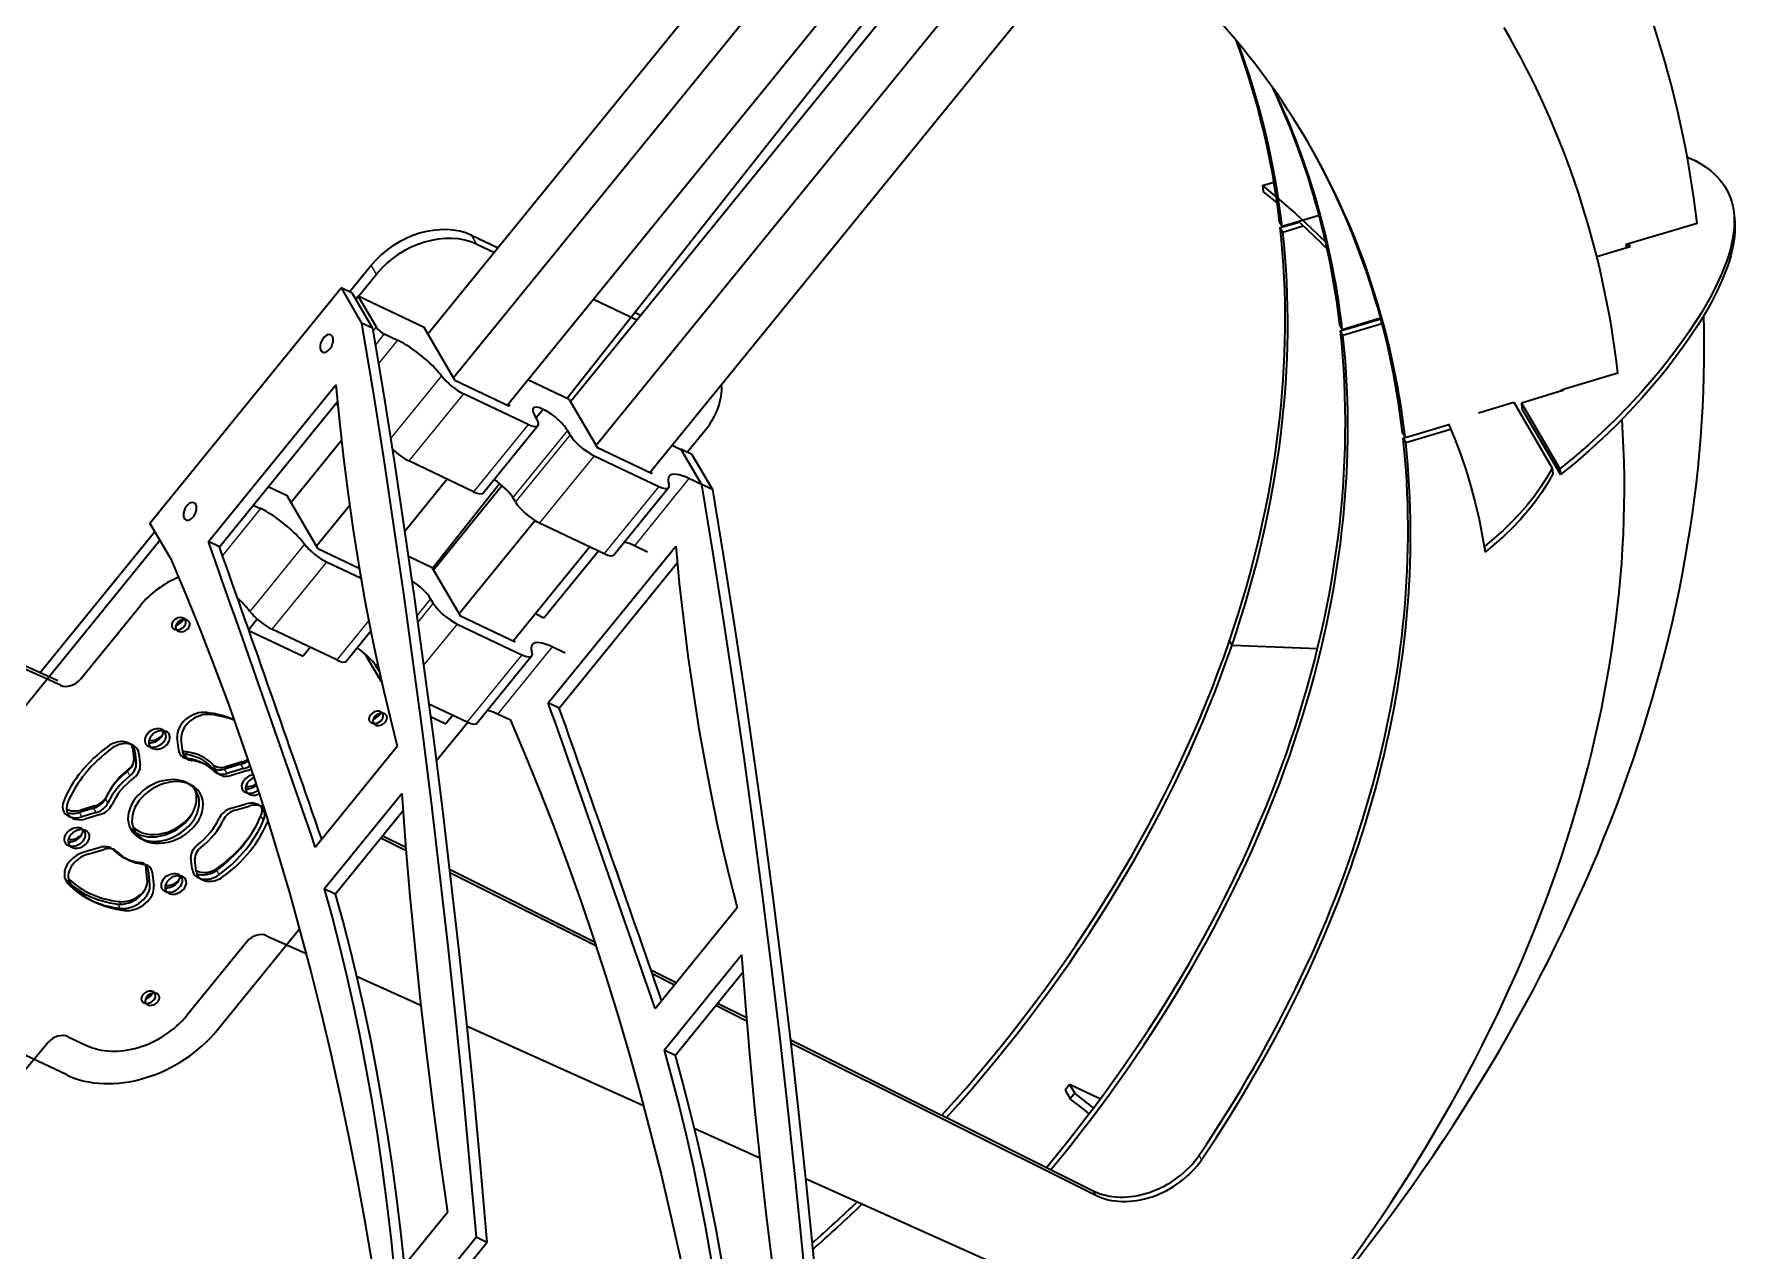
# Model space of a CAD drawing. Extents: x 95 to 1141, y 12 to 831.
# Drawn here: x 330.6 to 405.4, y 559.5 to 613.1 of the extents above; entities that cross this region are included whole.
import ezdxf

# ---------------------------------------------------------------- set-up
doc = ezdxf.new("R2010")
doc.units = 0

msp = doc.modelspace()

# ---------------------------------------------------------------- linework, layer by layer
at = {"color": 7, "lineweight": 35}
for p, q in [((385.986, 643.413), (349.021, 597.978)), ((382.805, 642.819), (347.894, 599.909)), ((388.345, 642.201), (351.393, 596.782)), ((394.618, 639.223), (357.666, 593.805)), ((373.542, 620.745), (354.167, 596.931)), ((354.006, 597.078), (370.909, 618.472)), ((374.261, 618.312), (355.295, 595)), ((331.608, 584.642), (298.088, 599.735)), ((331.721, 584.449), (298.201, 599.542)), ((331.176, 568.724), (305.195, 537.701))]:
    msp.add_line(p, q, dxfattribs=at)
at = {"color": 7, "lineweight": 35, "ltscale": 0.013149}
msp.add_line((384.631, 606.443), (385.135, 606.593), dxfattribs=at)
at = {"color": 7, "lineweight": 35, "ltscale": 0.006422}
for p, q in [((384.631, 606.443), (384.66, 606.188)), ((405.382, 605.253), (405.411, 604.998)), ((397.39, 594.011), (397.419, 593.756)), ((397.717, 593.977), (397.746, 593.722))]:
    msp.add_line(p, q, dxfattribs=at)
at = {"color": 7, "lineweight": 35, "ltscale": 0.042436}
msp.add_line((385.496, 604.654), (387.122, 605.139), dxfattribs=at)
at = {"color": 7, "lineweight": 35, "ltscale": 0.005589}
for p, q in [((385.496, 604.654), (385.383, 604.847)), ((388.145, 600.116), (388.033, 600.31)), ((354.15, 595.474), (354.037, 595.667)), ((390.906, 595.386), (390.793, 595.579)), ((351.744, 592.517), (351.632, 592.71)), ((345.717, 585.108), (345.604, 585.301))]:
    msp.add_line(p, q, dxfattribs=at)
at = {"color": 7, "lineweight": 35, "ltscale": 0.021631}
msp.add_line((385.412, 604.592), (386.241, 604.839), dxfattribs=at)
at = {"color": 7, "lineweight": 35, "ltscale": 0.00559}
for p, q in [((385.525, 604.398), (385.412, 604.592)), ((388.174, 599.861), (388.061, 600.054)), ((352.691, 596.166), (352.579, 596.359)), ((390.935, 595.13), (390.822, 595.324)), ((348.122, 588.065), (348.01, 588.258)), ((383.29, 586.215), (383.178, 586.409)), ((383.29, 586.215), (383.178, 586.409))]:
    msp.add_line(p, q, dxfattribs=at)
at = {"color": 7, "lineweight": 35, "ltscale": 0.023573}
msp.add_line((385.525, 604.398), (386.428, 604.668), dxfattribs=at)
at = {"color": 7, "lineweight": 35, "ltscale": 0.081498}
msp.add_line((403.763, 604.779), (400.639, 603.846), dxfattribs=at)
at = {"color": 7, "lineweight": 13, "ltscale": 0.011179}
for p, q in [((350.042, 603.868), (349.816, 604.254)), ((345.624, 602.549), (345.399, 602.936)), ((338.649, 580.582), (338.423, 580.968))]:
    msp.add_line(p, q, dxfattribs=at)
at = {"color": 7, "lineweight": 35, "ltscale": 0.032207}
msp.add_line((349.816, 604.254), (350.98, 603.702), dxfattribs=at)
at = {"color": 7, "lineweight": 35, "ltscale": 0.021434}
msp.add_line((350.042, 603.868), (350.816, 603.501), dxfattribs=at)
at = {"color": 7, "lineweight": 35, "ltscale": 0.038269}
msp.add_line((400.817, 603.745), (399.351, 603.307), dxfattribs=at)
at = {"color": 7, "lineweight": 35, "ltscale": 0.003761}
msp.add_line((400.656, 603.697), (400.639, 603.846), dxfattribs=at)
at = {"color": 7, "lineweight": 35, "ltscale": 0.003762}
msp.add_line((400.713, 603.868), (400.73, 603.719), dxfattribs=at)
at = {"color": 7, "lineweight": 35, "ltscale": 0.003811}
msp.add_line((400.741, 603.877), (400.817, 603.745), dxfattribs=at)
at = {"color": 7, "lineweight": 35, "ltscale": 0.037819}
msp.add_line((344.444, 601.762), (345.399, 602.936), dxfattribs=at)
at = {"color": 7, "lineweight": 35, "ltscale": 0.035956}
msp.add_line((344.717, 601.434), (345.624, 602.549), dxfattribs=at)
at = {"color": 7, "lineweight": 35, "ltscale": 0.333533}
msp.add_line((335.654, 591.589), (344.073, 601.938), dxfattribs=at)
at = {"color": 7, "lineweight": 35, "ltscale": 0.013354}
for p, q in [((344.556, 601.709), (344.073, 601.938)), ((358.773, 568.161), (358.29, 568.39))]:
    msp.add_line(p, q, dxfattribs=at)
at = {"color": 7, "lineweight": 35, "ltscale": 0.044715}
for p, q in [((344.073, 601.938), (344.975, 600.394)), ((344.556, 601.709), (345.458, 600.165)), ((359.033, 594.838), (359.935, 593.293)), ((359.516, 594.609), (360.417, 593.064)), ((336.555, 590.045), (335.654, 591.589))]:
    msp.add_line(p, q, dxfattribs=at)
at = {"color": 7, "lineweight": 35, "ltscale": 0.004465}
msp.add_line((344.829, 601.572), (344.717, 601.434), dxfattribs=at)
at = {"color": 7, "lineweight": 35, "ltscale": 0.039126}
msp.add_line((344.829, 601.572), (345.618, 600.221), dxfattribs=at)
at = {"color": 7, "lineweight": 35, "ltscale": 0.080126}
msp.add_line((347.725, 600.198), (344.829, 601.572), dxfattribs=at)
at = {"color": 7, "lineweight": 35, "ltscale": 0.05297}
msp.add_line((357.09, 600.523), (355.176, 601.432), dxfattribs=at)
at = {"color": 7, "lineweight": 35, "ltscale": 0.007384}
msp.add_line((357.254, 600.725), (356.987, 600.851), dxfattribs=at)
at = {"color": 7, "lineweight": 35, "ltscale": 0.046307}
msp.add_line((388.061, 600.054), (389.836, 600.584), dxfattribs=at)
at = {"color": 7, "lineweight": 35, "ltscale": 0.043878}
msp.add_line((388.145, 600.116), (389.827, 600.619), dxfattribs=at)
at = {"color": 7, "lineweight": 35, "ltscale": 0.013355}
for p, q in [((345.458, 600.165), (344.975, 600.394)), ((359.516, 594.609), (359.033, 594.838)), ((360.417, 593.064), (359.935, 593.293)), ((338.713, 590.548), (338.23, 590.777)), ((353.673, 583.448), (353.19, 583.677)), ((350.492, 559.925), (350.009, 560.154))]:
    msp.add_line(p, q, dxfattribs=at)
at = {"color": 7, "lineweight": 13, "ltscale": 0.00559}
for p, q in [((345.618, 600.221), (345.477, 600.047)), ((337.305, 581.224), (337.192, 581.417)), ((332.664, 578.657), (332.551, 578.85)), ((333.286, 578.843), (333.173, 579.036)), ((335.652, 575.715), (335.539, 575.909)), ((338.707, 576.116), (338.594, 576.309)), ((334.359, 574.627), (334.247, 574.82)), ((381.953, 563.567), (381.841, 563.76)), ((377.296, 562.002), (377.183, 562.195))]:
    msp.add_line(p, q, dxfattribs=at)
at = {"color": 7, "lineweight": 13, "ltscale": 0.015542}
msp.add_line((345.972, 599.913), (345.58, 599.431), dxfattribs=at)
at = {"color": 7, "lineweight": 35, "ltscale": 0.016107}
for p, q in [((345.972, 599.913), (346.554, 599.637)), ((359.967, 593.271), (359.385, 593.547)), ((357.561, 590.314), (356.979, 590.59)), ((353.94, 585.862), (353.358, 586.139))]:
    msp.add_line(p, q, dxfattribs=at)
at = {"color": 7, "lineweight": 35, "ltscale": 0.067073}
for p, q in [((349.077, 597.881), (347.725, 600.198)), ((343.05, 590.472), (341.697, 592.789))]:
    msp.add_line(p, q, dxfattribs=at)
at = {"color": 7, "lineweight": 35, "ltscale": 0.044825}
msp.add_line((388.174, 599.861), (389.892, 600.374), dxfattribs=at)
at = {"color": 7, "lineweight": 13, "ltscale": 0.033206}
msp.add_line((346.554, 599.637), (345.716, 598.607), dxfattribs=at)
at = {"color": 7, "lineweight": 35, "ltscale": 0.222355}
for p, q in [((338.23, 590.777), (343.843, 597.676)), ((353.19, 583.677), (358.803, 590.576))]:
    msp.add_line(p, q, dxfattribs=at)
at = {"color": 7, "lineweight": 13, "ltscale": 0.08896}
msp.add_line((348.492, 598.066), (346.246, 595.306), dxfattribs=at)
at = {"color": 7, "lineweight": 35, "ltscale": 0.066771}
for p, q in [((349.077, 597.881), (351.49, 596.736)), ((357.764, 593.758), (355.351, 594.904)), ((351.736, 586.35), (349.323, 587.495))]:
    msp.add_line(p, q, dxfattribs=at)
at = {"color": 7, "lineweight": 35, "ltscale": 0.050278}
msp.add_line((354.111, 597.027), (352.294, 597.89), dxfattribs=at)
at = {"color": 7, "lineweight": 35, "ltscale": 0.065213}
msp.add_line((400.277, 598.183), (397.778, 597.437), dxfattribs=at)
at = {"color": 7, "lineweight": 35, "ltscale": 0.20592}
for p, q in [((338.713, 590.548), (343.911, 596.937)), ((353.673, 583.448), (358.871, 589.837))]:
    msp.add_line(p, q, dxfattribs=at)
at = {"color": 7, "lineweight": 35, "ltscale": 0.002751}
msp.add_line((343.826, 596.833), (343.926, 596.786), dxfattribs=at)
at = {"color": 7, "lineweight": 13, "ltscale": 0.095295}
for p, q in [((349.461, 597.28), (347.055, 594.324)), ((352.311, 595.928), (349.905, 592.971)), ((354.037, 595.667), (351.632, 592.71)), ((354.15, 595.474), (351.744, 592.517)), ((358.057, 593.201), (355.651, 590.244)), ((359.385, 593.547), (356.979, 590.59)), ((342.465, 590.657), (340.059, 587.7)), ((343.433, 589.872), (341.028, 586.915)), ((352.029, 585.792), (349.624, 582.835)), ((353.358, 586.139), (350.952, 583.182))]:
    msp.add_line(p, q, dxfattribs=at)
at = {"color": 7, "lineweight": 35, "ltscale": 0.078875}
for p, q in [((352.311, 595.928), (349.461, 597.28)), ((355.207, 594.553), (358.057, 593.201)), ((349.905, 592.971), (347.055, 594.324)), ((352.801, 591.597), (355.651, 590.244)), ((349.179, 587.145), (352.029, 585.792)), ((343.878, 585.562), (341.028, 586.915))]:
    msp.add_line(p, q, dxfattribs=at)
at = {"color": 7, "lineweight": 35, "ltscale": 0.002795}
for p, q in [((351.434, 596.832), (351.49, 596.736)), ((357.764, 593.758), (357.707, 593.855)), ((351.736, 586.35), (351.68, 586.446))]:
    msp.add_line(p, q, dxfattribs=at)
at = {"color": 7, "lineweight": 35, "ltscale": 0.061482}
msp.add_line((354.111, 597.027), (355.351, 594.904), dxfattribs=at)
at = {"color": 7, "lineweight": 35, "ltscale": 0.040748}
msp.add_line((394.138, 596.441), (395.7, 596.907), dxfattribs=at)
at = {"color": 7, "lineweight": 35, "ltscale": 0.08384}
msp.add_line((395.7, 596.907), (397.39, 594.011), dxfattribs=at)
at = {"color": 7, "lineweight": 35, "ltscale": 0.048879}
msp.add_line((397.9, 597.432), (396.026, 596.873), dxfattribs=at)
at = {"color": 7, "lineweight": 35, "ltscale": 0.083841}
msp.add_line((396.026, 596.873), (397.717, 593.977), dxfattribs=at)
at = {"color": 7, "lineweight": 35, "ltscale": 0.00642}
for p, q in [((396.026, 596.873), (396.055, 596.618)), ((394.4, 590.565), (394.429, 590.31))]:
    msp.add_line(p, q, dxfattribs=at)
at = {"color": 7, "lineweight": 35, "ltscale": 0.001003}
msp.add_line((397.778, 597.437), (397.782, 597.397), dxfattribs=at)
at = {"color": 7, "lineweight": 35, "ltscale": 0.000777971}
msp.add_line((397.812, 597.41), (397.782, 597.401), dxfattribs=at)
at = {"color": 7, "lineweight": 35, "ltscale": 0.000902937}
msp.add_line((397.807, 597.446), (397.812, 597.41), dxfattribs=at)
at = {"color": 7, "lineweight": 35, "ltscale": 0.001015}
msp.add_line((397.879, 597.468), (397.9, 597.432), dxfattribs=at)
at = {"color": 7, "lineweight": 35, "ltscale": 0.01216}
msp.add_line((352.97, 596.592), (352.663, 596.215), dxfattribs=at)
at = {"color": 7, "lineweight": 35, "ltscale": 0.083842}
msp.add_line((396.055, 596.618), (397.746, 593.722), dxfattribs=at)
at = {"color": 7, "lineweight": 35, "ltscale": 0.095295}
for p, q in [((352.743, 595.878), (350.338, 592.922)), ((358.494, 593.149), (356.089, 590.192)), ((352.467, 585.74), (350.061, 582.783))]:
    msp.add_line(p, q, dxfattribs=at)
at = {"color": 7, "lineweight": 35, "ltscale": 0.031326}
msp.add_line((359.311, 594.706), (360.102, 595.678), dxfattribs=at)
at = {"color": 7, "lineweight": 35, "ltscale": 0.052348}
msp.add_line((390.822, 595.324), (392.829, 595.923), dxfattribs=at)
at = {"color": 7, "lineweight": 35, "ltscale": 0.051651}
msp.add_line((390.935, 595.13), (392.915, 595.721), dxfattribs=at)
at = {"color": 7, "lineweight": 35, "ltscale": 0.087962}
msp.add_line((344.087, 595.229), (341.866, 592.5), dxfattribs=at)
at = {"color": 7, "lineweight": 35, "ltscale": 0.002614}
msp.add_line((346.409, 594.767), (346.343, 594.686), dxfattribs=at)
at = {"color": 7, "lineweight": 13, "ltscale": 0.095294}
msp.add_line((355.207, 594.553), (352.801, 591.597), dxfattribs=at)
at = {"color": 7, "lineweight": 35, "ltscale": 0.010499}
for p, q in [((358.65, 595.013), (359.029, 594.833)), ((352.622, 587.604), (353.002, 587.424))]:
    msp.add_line(p, q, dxfattribs=at)
at = {"color": 7, "lineweight": 35, "ltscale": 0.000164908}
msp.add_line((359.029, 594.833), (359.033, 594.838), dxfattribs=at)
at = {"color": 7, "lineweight": 35, "ltscale": 0.023174}
msp.add_line((341.697, 592.789), (340.86, 593.187), dxfattribs=at)
at = {"color": 7, "lineweight": 35, "ltscale": 0.074177}
msp.add_line((348.742, 593.523), (346.869, 591.222), dxfattribs=at)
at = {"color": 7, "lineweight": 35, "ltscale": 0.11895}
msp.add_line((348.096, 589.598), (351.046, 593.331), dxfattribs=at)
at = {"color": 7, "lineweight": 35, "ltscale": 0.119698}
msp.add_line((351.162, 593.236), (348.14, 589.522), dxfattribs=at)
at = {"color": 7, "lineweight": 35, "ltscale": 0.008922}
msp.add_line((340.205, 592.381), (340.527, 592.228), dxfattribs=at)
at = {"color": 7, "lineweight": 35, "ltscale": 0.057559}
msp.add_line((344.447, 592.355), (342.994, 590.569), dxfattribs=at)
at = {"color": 7, "lineweight": 13, "ltscale": 0.0665}
msp.add_line((340.527, 592.228), (338.848, 590.165), dxfattribs=at)
at = {"color": 7, "lineweight": 35, "ltscale": 0.13244}
msp.add_line((352.61, 591.701), (349.267, 587.591), dxfattribs=at)
at = {"color": 7, "lineweight": 35, "ltscale": 0.473426}
msp.add_line((324.143, 576.146), (336.094, 590.835), dxfattribs=at)
at = {"color": 7, "lineweight": 35, "ltscale": 0.200436}
msp.add_line((330.809, 585.002), (335.869, 591.221), dxfattribs=at)
at = {"color": 7, "lineweight": 35, "ltscale": 0.050341}
msp.add_line((343.05, 590.472), (344.869, 589.609), dxfattribs=at)
at = {"color": 7, "lineweight": 35, "ltscale": 0.029131}
msp.add_line((348.084, 589.619), (347.031, 590.118), dxfattribs=at)
at = {"color": 7, "lineweight": 35, "ltscale": 0.13374}
msp.add_line((355.015, 590.546), (351.639, 586.396), dxfattribs=at)
at = {"color": 7, "lineweight": 35, "ltscale": 0.094792}
msp.add_line((353.002, 587.424), (355.395, 590.366), dxfattribs=at)
at = {"color": 7, "lineweight": 35, "ltscale": 0.041881}
msp.add_line((344.947, 589.154), (343.433, 589.872), dxfattribs=at)
at = {"color": 7, "lineweight": 35, "ltscale": 0.061484}
msp.add_line((348.084, 589.619), (349.323, 587.495), dxfattribs=at)
at = {"color": 7, "lineweight": 35, "ltscale": 0.104576}
for p, q in [((332.596, 584.717), (335.236, 587.962)), ((339.917, 573.16), (337.277, 569.915))]:
    msp.add_line(p, q, dxfattribs=at)
at = {"color": 7, "lineweight": 13, "ltscale": 0.024012}
msp.add_line((348.01, 588.258), (347.404, 587.513), dxfattribs=at)
at = {"color": 7, "lineweight": 13, "ltscale": 0.02691}
msp.add_line((348.122, 588.065), (347.443, 587.23), dxfattribs=at)
at = {"color": 7, "lineweight": 35, "ltscale": 0.015048}
msp.add_line((340.382, 587.359), (340.002, 586.892), dxfattribs=at)
at = {"color": 7, "lineweight": 13, "ltscale": 0.055855}
msp.add_line((345.288, 587.295), (343.878, 585.562), dxfattribs=at)
at = {"color": 7, "lineweight": 13, "ltscale": 0.058424}
msp.add_line((349.179, 587.145), (347.704, 585.332), dxfattribs=at)
at = {"color": 7, "lineweight": 35, "ltscale": 0.066149}
msp.add_line((340.011, 586.865), (342.402, 585.73), dxfattribs=at)
at = {"color": 7, "lineweight": 35, "ltscale": 0.042378}
msp.add_line((345.38, 586.828), (344.31, 585.513), dxfattribs=at)
at = {"color": 7, "lineweight": 35, "ltscale": 0.012382}
for p, q in [((342.714, 586.115), (342.402, 585.73)), ((348.988, 583.137), (348.675, 582.753))]:
    msp.add_line(p, q, dxfattribs=at)
at = {"color": 7, "lineweight": 35, "ltscale": 0.035545}
msp.add_line((345.854, 584.597), (345.137, 585.825), dxfattribs=at)
at = {"color": 7, "lineweight": 35, "ltscale": 0.094168}
msp.add_line((383.29, 586.215), (387.054, 586.071), dxfattribs=at)
msp.add_line((383.29, 586.215), (387.054, 586.071), dxfattribs=at)
at = {"color": 7, "lineweight": 13, "ltscale": 0.002936}
msp.add_line((345.678, 585.392), (345.604, 585.301), dxfattribs=at)
at = {"color": 7, "lineweight": 13, "ltscale": 0.000727799}
msp.add_line((345.735, 585.131), (345.717, 585.108), dxfattribs=at)
at = {"color": 7, "lineweight": 35, "ltscale": 0.046849}
msp.add_line((347.931, 583.639), (349.624, 582.835), dxfattribs=at)
at = {"color": 7, "lineweight": 35, "ltscale": 0.018532}
msp.add_line((348.005, 583.071), (348.675, 582.753), dxfattribs=at)
at = {"color": 7, "lineweight": 35, "ltscale": 0.054988}
msp.add_line((348.257, 581.119), (349.645, 582.825), dxfattribs=at)
at = {"color": 7, "lineweight": 35, "ltscale": 0.016039}
msp.add_line((351.532, 582.907), (350.952, 583.182), dxfattribs=at)
at = {"color": 7, "lineweight": 35, "ltscale": 0.014765}
for p, q in [((336.927, 581.575), (336.861, 582.161)), ((337.101, 581.488), (337.035, 582.075)), ((335.539, 575.909), (335.473, 576.495)), ((335.76, 576.216), (335.827, 575.629))]:
    msp.add_line(p, q, dxfattribs=at)
at = {"color": 7, "lineweight": 35, "ltscale": 0.01279}
for p, q in [((334.883, 581.717), (334.94, 581.208)), ((334.995, 581.523), (335.053, 581.015)), ((337.518, 576.354), (337.46, 576.862)), ((337.692, 576.267), (337.634, 576.776))]:
    msp.add_line(p, q, dxfattribs=at)
at = {"color": 7, "lineweight": 13, "ltscale": 0.005589}
for p, q in [((334.995, 581.523), (334.883, 581.717)), ((335.053, 581.015), (334.94, 581.208)), ((334.776, 580.469), (334.664, 580.662)), ((339.054, 580.565), (338.941, 580.758)), ((339.772, 580.78), (339.66, 580.973)), ((333.805, 579.274), (333.692, 579.468)), ((340.655, 578.51), (340.542, 578.703)), ((335.586, 576.302), (335.473, 576.495))]:
    msp.add_line(p, q, dxfattribs=at)
at = {"color": 7, "lineweight": 35, "ltscale": 0.012789}
msp.add_line((335.17, 581.437), (335.227, 580.929), dxfattribs=at)
at = {"color": 7, "lineweight": 13, "ltscale": 0.003755}
msp.add_line((337.33, 581.394), (337.254, 581.523), dxfattribs=at)
at = {"color": 7, "lineweight": 35, "ltscale": 0.018741}
msp.add_line((339.721, 581.079), (339.003, 580.865), dxfattribs=at)
at = {"color": 7, "lineweight": 13, "ltscale": 0.002058}
msp.add_line((339.763, 581.008), (339.721, 581.079), dxfattribs=at)
at = {"color": 7, "lineweight": 35, "ltscale": 0.142942}
msp.add_line((342.936, 577.327), (346.545, 581.762), dxfattribs=at)
at = {"color": 7, "lineweight": 13, "ltscale": 0.000991208}
msp.add_line((334.745, 580.734), (334.725, 580.768), dxfattribs=at)
at = {"color": 7, "lineweight": 35, "ltscale": 0.01874}
for p, q in [((339.66, 580.973), (338.941, 580.758)), ((339.772, 580.78), (339.054, 580.565)), ((339.947, 580.693), (339.228, 580.479)), ((333.459, 577.312), (332.741, 577.097)), ((332.915, 577.011), (333.633, 577.226))]:
    msp.add_line(p, q, dxfattribs=at)
at = {"color": 7, "lineweight": 13, "ltscale": 0.002177}
msp.add_line((339.047, 580.79), (339.003, 580.865), dxfattribs=at)
at = {"color": 7, "lineweight": 35, "ltscale": 0.135002}
for p, q in [((343.33, 575.49), (346.738, 579.679)), ((358.29, 568.39), (361.698, 572.578))]:
    msp.add_line(p, q, dxfattribs=at)
at = {"color": 7, "lineweight": 35, "ltscale": 0.016233}
for p, q in [((333.173, 579.036), (332.551, 578.85)), ((333.235, 579.143), (332.613, 578.957)), ((333.286, 578.843), (332.664, 578.657)), ((339.227, 579.034), (339.849, 579.22)), ((339.402, 578.948), (340.024, 579.133)), ((333.46, 578.757), (332.838, 578.571))]:
    msp.add_line(p, q, dxfattribs=at)
at = {"color": 7, "lineweight": 13, "ltscale": 0.002178}
msp.add_line((332.656, 578.882), (332.613, 578.957), dxfattribs=at)
at = {"color": 7, "lineweight": 13, "ltscale": 0.002}
msp.add_line((333.275, 579.074), (333.235, 579.143), dxfattribs=at)
at = {"color": 7, "lineweight": 35, "ltscale": 0.118081}
msp.add_line((343.813, 575.261), (346.794, 578.925), dxfattribs=at)
at = {"color": 7, "lineweight": 35, "ltscale": 0.031008}
msp.add_line((345.821, 577.729), (346.931, 577.175), dxfattribs=at)
at = {"color": 7, "lineweight": 35, "ltscale": 0.028472}
msp.add_line((345.901, 577.827), (346.919, 577.318), dxfattribs=at)
at = {"color": 7, "lineweight": 13, "ltscale": 0.006023}
msp.add_line((332.21, 575.644), (332.089, 575.852), dxfattribs=at)
at = {"color": 7, "lineweight": 35, "ltscale": 0.014766}
msp.add_line((335.652, 575.715), (335.586, 576.302), dxfattribs=at)
at = {"color": 7, "lineweight": 13, "ltscale": 0.001228}
msp.add_line((338.681, 576.374), (338.656, 576.416), dxfattribs=at)
at = {"color": 7, "lineweight": 35, "ltscale": 0.178712}
msp.add_line((348.837, 576.359), (355.231, 573.164), dxfattribs=at)
at = {"color": 7, "lineweight": 35, "ltscale": 0.179747}
msp.add_line((348.854, 576.214), (355.285, 573), dxfattribs=at)
at = {"color": 7, "lineweight": 35, "ltscale": 0.013353}
msp.add_line((343.813, 575.261), (343.33, 575.49), dxfattribs=at)
at = {"color": 7, "lineweight": 13, "ltscale": 0.003286}
msp.add_line((334.375, 574.814), (334.308, 574.927), dxfattribs=at)
at = {"color": 7, "lineweight": 35, "ltscale": 0.142943}
msp.add_line((357.896, 570.227), (361.505, 574.662), dxfattribs=at)
at = {"color": 7, "lineweight": 35, "ltscale": 0.143418}
msp.add_line((338.62, 569.274), (342.241, 573.724), dxfattribs=at)
at = {"color": 7, "lineweight": 35, "ltscale": 0.047654}
msp.add_line((340.792, 573.428), (342.53, 572.645), dxfattribs=at)
at = {"color": 7, "lineweight": 35, "ltscale": 0.077584}
msp.add_line((344.75, 571.646), (347.58, 570.371), dxfattribs=at)
at = {"color": 7, "lineweight": 35, "ltscale": 0.031162}
msp.add_line((357.71, 571.926), (358.825, 571.368), dxfattribs=at)
at = {"color": 7, "lineweight": 35, "ltscale": 0.027346}
msp.add_line((357.768, 571.76), (358.746, 571.271), dxfattribs=at)
at = {"color": 7, "lineweight": 35, "ltscale": 0.11808}
msp.add_line((358.773, 568.161), (361.754, 571.824), dxfattribs=at)
at = {"color": 7, "lineweight": 35, "ltscale": 0.037974}
msp.add_line((360.564, 570.363), (361.923, 569.684), dxfattribs=at)
at = {"color": 7, "lineweight": 35, "ltscale": 0.035433}
msp.add_line((360.643, 570.46), (361.911, 569.826), dxfattribs=at)
at = {"color": 7, "lineweight": 35, "ltscale": 0.213416}
msp.add_line((349.596, 569.464), (357.38, 565.959), dxfattribs=at)
at = {"color": 7, "lineweight": 35, "ltscale": 0.100157}
msp.add_line((331.994, 567.296), (328.375, 569.014), dxfattribs=at)
at = {"color": 7, "lineweight": 35, "ltscale": 0.022323}
msp.add_line((332.053, 568.979), (332.859, 568.597), dxfattribs=at)
at = {"color": 7, "lineweight": 35, "ltscale": 0.372818}
msp.add_line((363.843, 568.861), (377.183, 562.195), dxfattribs=at)
at = {"color": 7, "lineweight": 35, "ltscale": 0.375491}
msp.add_line((363.86, 568.716), (377.296, 562.002), dxfattribs=at)
at = {"color": 7, "lineweight": 35, "ltscale": 0.007941}
for p, q in [((376.142, 566.879), (375.942, 566.632)), ((376.368, 566.492), (376.167, 566.246))]:
    msp.add_line(p, q, dxfattribs=at)
at = {"color": 7, "lineweight": 35, "ltscale": 0.011179}
for p, q in [((376.142, 566.879), (376.368, 566.492)), ((375.942, 566.632), (376.167, 566.246))]:
    msp.add_line(p, q, dxfattribs=at)
at = {"color": 7, "lineweight": 35, "ltscale": 0.026708}
msp.add_line((377.108, 566.421), (376.142, 566.879), dxfattribs=at)
at = {"color": 7, "lineweight": 35, "ltscale": 0.012599}
msp.add_line((377.487, 566.241), (377.032, 566.457), dxfattribs=at)
at = {"color": 7, "lineweight": 35, "ltscale": 0.079116}
msp.add_line((359.613, 564.954), (362.498, 563.654), dxfattribs=at)
at = {"color": 7, "lineweight": 35, "ltscale": 0.268576}
msp.add_line((364.516, 562.746), (374.312, 558.335), dxfattribs=at)
at = {"color": 7, "lineweight": 35, "ltscale": 0.091983}
msp.add_line((346.429, 558.406), (348.751, 561.26), dxfattribs=at)
at = {"color": 7, "lineweight": 35, "ltscale": 0.158825}
for p, q in [((346, 555.226), (350.009, 560.154)), ((346.483, 554.997), (350.492, 559.925))]:
    msp.add_line(p, q, dxfattribs=at)
at = {"color": 7, "lineweight": 35}
for points in [[(403.328, 607.702), (403.504, 607.623), (403.672, 607.541), (403.825, 607.458), (403.971, 607.371), (404.18, 607.233), (404.371, 607.087), (404.546, 606.934), (404.703, 606.774), (404.843, 606.606), (404.967, 606.432), (405.075, 606.251), (405.167, 606.063), (405.236, 605.892), (405.292, 605.715), (405.337, 605.533), (405.363, 605.394), (405.382, 605.253)], [(384.631, 606.443), (385.369, 605.833), (386.079, 605.215), (386.76, 604.587), (387.413, 603.949)], [(405.382, 605.253), (405.396, 605.1), (405.402, 604.944), (405.402, 604.783), (405.394, 604.62), (405.368, 604.354), (405.326, 604.084), (405.268, 603.808), (405.216, 603.605), (405.156, 603.399), (405.084, 603.178), (405.004, 602.954), (404.826, 602.516), (404.622, 602.072), (404.394, 601.624), (404.143, 601.175), (403.965, 600.874), (403.779, 600.574), (403.385, 599.977), (403.148, 599.638), (402.904, 599.301), (402.653, 598.967), (402.396, 598.637), (402.133, 598.31), (401.865, 597.987), (401.315, 597.354), (400.749, 596.739), (400.168, 596.144), (399.573, 595.57), (398.967, 595.017), (398.348, 594.486), (397.717, 593.977)], [(405.411, 604.998), (405.424, 604.845), (405.431, 604.689), (405.431, 604.528), (405.423, 604.364), (405.397, 604.099), (405.355, 603.828), (405.296, 603.553), (405.244, 603.349), (405.185, 603.144), (405.113, 602.923), (405.033, 602.699), (404.855, 602.261), (404.651, 601.817), (404.422, 601.369), (404.172, 600.919), (403.994, 600.619), (403.808, 600.319), (403.414, 599.722), (403.177, 599.383), (402.933, 599.046), (402.682, 598.712), (402.425, 598.382), (402.162, 598.055), (401.894, 597.732), (401.344, 597.098), (400.778, 596.484), (400.197, 595.889), (399.602, 595.315), (398.996, 594.762), (398.377, 594.231), (397.746, 593.722)], [(344.975, 600.394), (345.462, 597.432), (345.931, 594.458), (346.383, 591.472), (346.818, 588.473), (347.235, 585.462), (347.635, 582.439), (348.03, 579.295), (348.407, 576.138), (348.765, 572.968), (349.104, 569.784), (349.424, 566.587), (349.726, 563.377), (350.009, 560.154)], [(345.458, 600.165), (345.945, 597.203), (346.414, 594.229), (346.866, 591.243), (347.301, 588.244), (347.718, 585.233), (348.117, 582.21), (348.513, 579.066), (348.889, 575.909), (349.247, 572.739), (349.587, 569.555), (349.907, 566.358), (350.209, 563.148), (350.492, 559.925)], [(343.843, 597.676), (343.999, 596.05), (344.177, 594.442), (344.379, 592.851), (344.603, 591.279), (344.849, 589.725), (345.119, 588.188), (345.411, 586.67), (345.671, 585.425), (345.947, 584.191), (346.238, 582.971), (346.545, 581.762)], [(392.814, 595.955), (393.097, 595.276), (393.356, 594.59), (393.592, 593.896), (393.806, 593.194), (393.996, 592.484), (394.163, 591.767), (394.308, 591.042), (394.429, 590.31)], [(397.39, 594.011), (397.152, 593.592), (396.888, 593.18), (396.6, 592.777), (396.287, 592.381), (395.949, 591.994), (395.597, 591.625), (395.221, 591.264), (394.822, 590.911), (394.4, 590.565)], [(359.935, 593.293), (360.422, 590.332), (360.891, 587.358), (361.343, 584.372), (361.778, 581.373), (362.195, 578.362), (362.594, 575.338), (362.99, 572.195), (363.367, 569.038), (363.725, 565.867), (364.064, 562.684), (364.384, 559.487), (364.686, 556.277), (364.969, 553.054)], [(360.417, 593.064), (360.904, 590.103), (361.374, 587.129), (361.826, 584.143), (362.26, 581.144), (362.677, 578.133), (363.077, 575.109), (363.472, 571.966), (363.849, 568.809), (364.207, 565.638), (364.546, 562.455), (364.867, 559.258), (365.169, 556.048), (365.452, 552.825)], [(397.419, 593.756), (397.181, 593.336), (396.917, 592.925), (396.629, 592.521), (396.315, 592.126), (395.977, 591.738), (395.625, 591.37), (395.25, 591.009), (394.851, 590.655), (394.429, 590.31)], [(336.555, 590.045), (337.22, 588.477), (337.864, 586.891), (338.488, 585.287), (339.092, 583.664), (339.675, 582.023), (340.239, 580.364), (340.782, 578.686), (341.305, 576.99), (341.807, 575.276), (342.289, 573.545), (342.751, 571.795), (343.193, 570.027), (343.615, 568.241), (344.016, 566.437), (344.397, 564.614), (344.758, 562.773), (345.099, 560.914), (345.419, 559.036), (345.72, 557.14), (346, 555.226)], [(358.803, 590.576), (358.959, 588.95), (359.137, 587.341), (359.339, 585.751), (359.562, 584.179), (359.809, 582.624), (360.079, 581.088), (360.371, 579.57), (360.631, 578.324), (360.907, 577.091), (361.198, 575.87), (361.505, 574.662)], [(351.515, 582.944), (352.18, 581.377), (352.824, 579.791), (353.448, 578.186), (354.052, 576.564), (354.635, 574.923), (355.198, 573.263), (355.742, 571.586), (356.264, 569.89), (356.767, 568.176), (357.249, 566.444), (357.711, 564.695), (358.153, 562.927), (358.574, 561.141), (358.976, 559.336), (359.357, 557.514), (359.718, 555.673), (360.059, 553.813), (360.379, 551.936), (360.68, 550.04), (360.96, 548.126)], [(346.738, 579.679), (346.911, 577.419), (347.103, 575.173), (347.313, 572.939), (347.542, 570.718), (347.811, 568.331), (348.103, 565.959), (348.416, 563.602), (348.751, 561.26)], [(343.33, 575.49), (343.675, 574.236), (344.002, 572.968), (344.312, 571.687), (344.604, 570.392), (344.879, 569.083), (345.137, 567.761), (345.408, 566.246), (345.657, 564.713), (345.883, 563.163), (346.087, 561.595), (346.269, 560.009), (346.429, 558.406)], [(343.813, 575.261), (344.157, 574.007), (344.484, 572.739), (344.794, 571.458), (345.087, 570.163), (345.362, 568.854), (345.619, 567.532), (345.87, 566.133), (346.103, 564.719), (346.316, 563.29), (346.51, 561.846), (346.685, 560.387), (346.841, 558.913)], [(361.698, 572.578), (361.871, 570.319), (362.062, 568.072), (362.273, 565.839), (362.502, 563.618), (362.771, 561.231), (363.062, 558.859), (363.375, 556.502), (363.711, 554.16)], [(358.29, 568.39), (358.635, 567.136), (358.962, 565.868), (359.271, 564.587), (359.564, 563.292), (359.839, 561.983), (360.096, 560.661), (360.368, 559.146), (360.616, 557.613), (360.843, 556.062), (361.047, 554.494), (361.229, 552.909), (361.389, 551.306)], [(358.773, 568.161), (359.117, 566.907), (359.444, 565.639), (359.754, 564.358), (360.046, 563.063), (360.321, 561.754), (360.579, 560.432), (360.83, 559.033), (361.062, 557.619), (361.276, 556.19), (361.47, 554.745), (361.645, 553.286), (361.801, 551.812)]]:
    msp.add_lwpolyline(points, dxfattribs=at)
for centre, radius, start, end in [((361.781, 577.734), 36.511, 49.94744, 51.19804), ((364.673, 581.017), 32.135, 44.79468, 47.9177), ((-1763.776, -152.226), 2229.458, 19.100935, 19.467142), ((-1762.883, -152.311), 2229.024, 19.116584, 19.467171), ((-1748.816, -159.326), 2229.458, 19.100935, 19.467142), ((-1747.923, -159.412), 2229.024, 19.116584, 19.467171), ((338.315, 517.401), 61.795, 51.24404, 52.22599), ((338.508, 517.638), 61.807, 51.25469, 52.22592)]:
    msp.add_arc(centre, radius, start, end, dxfattribs=at)
for centre, major_axis, ratio, start_param, end_param in [((336.256, 578.938), (50.378, 29.408), 0.741704, 1.257193, 1.93384), ((333.495, 583.669), (64.772, 37.811), 0.741704, 5.968947, 6.283232), ((336.256, 578.938), (50.378, 29.408), 0.741704, 6.283114, 6.592288), ((336.256, 578.938), (59.014, 34.45), 0.741704, 5.969164, 6.283192), ((330.733, 588.4), (50.378, 29.408), 0.741704, 5.969582, 6.156248), ((330.846, 588.207), (50.378, 29.408), 0.741704, 5.969582, 6.158851), ((333.383, 583.862), (50.378, 29.408), 0.741704, 5.969582, 6.217168), ((333.496, 583.669), (50.378, 29.408), 0.741704, 5.969582, 6.219748), ((336.144, 579.132), (50.378, 29.408), 0.741704, 5.969582, 6.2806), ((336.256, 578.938), (50.378, 29.408), 0.741704, 5.969582, 6.283114), ((347.812, 601.79), (2.879, 1.68), 0.741704, 0.468938, 2.039734), ((330.733, 588.4), (50.378, 29.408), 0.741704, 5.574508, 5.963868), ((330.846, 588.207), (50.378, 29.408), 0.741704, 5.574508, 5.963868), ((348.037, 601.404), (2.879, 1.68), 0.741704, 0.468938, 2.039734), ((333.495, 583.669), (64.772, 37.811), 0.741704, 5.183549, 5.899084), ((343.434, 599.494), (0.179, 0.376), 0.598321, 6.283146, 9.424739), ((343.434, 599.494), (0.179, 0.376), 0.598321, 3.141554, 5.89521), ((343.434, 599.494), (0.179, 0.376), 0.598321, 5.89521, 6.283146), ((345.86, 600.106), (-0.259, 0.21), 0.303128, 0.678803, 2.2496), ((333.383, 583.862), (50.378, 29.408), 0.741704, 5.167489, 5.963868), ((333.496, 583.669), (50.378, 29.408), 0.741704, 5.169743, 5.963868), ((347.231, 598.478), (-1.551, 1.262), 0.303128, 4.044508, 5.391192), ((349.123, 597.86), (-0.776, 0.631), 0.303128, 0.902916, 2.2496), ((357.689, 596.823), (2.879, 1.68), 0.741704, 5.181327, 5.937164), ((353.302, 596.015), (-0.776, 0.631), 0.303128, 0.000045, 0.678803), ((353.302, 596.015), (-0.776, 0.631), 0.303128, 5.383682, 6.28323), ((351.967, 596.509), (-0.776, 0.631), 0.303128, 3.141639, 3.820396), ((353.313, 596.01), (-0.776, 0.631), 0.303128, 3.820396, 5.398703), ((336.256, 578.938), (59.014, 34.45), 0.741704, 5.183766, 5.930682), ((351.967, 596.509), (-0.776, 0.631), 0.303128, 2.257064, 3.141639), ((354.874, 595.13), (-0.776, 0.631), 0.303128, 0.678803, 2.242135), ((336.144, 579.132), (50.378, 29.408), 0.741704, 5.287221, 5.963868), ((346.717, 594.903), (-0.776, 0.631), 0.303128, 1.287569, 2.2496), ((336.256, 578.938), (50.378, 29.408), 0.741704, 5.287221, 5.963868), ((360.061, 592.389), (-1.551, 1.262), 0.303128, 5.391192, 6.283166), ((350.908, 593.053), (-0.776, 0.631), 0.303128, 3.820396, 5.07964), ((357.719, 593.78), (-0.776, 0.631), 0.303128, 2.2496, 3.141573), ((360.061, 592.389), (-1.551, 1.262), 0.303128, 6.283166, 6.737877), ((357.719, 593.78), (-0.776, 0.631), 0.303128, 3.141573, 3.596284), ((337.42, 592.102), (0.179, 0.376), 0.598321, 6.283146, 9.424739), ((337.42, 592.102), (0.179, 0.376), 0.598321, 3.141554, 5.89521), ((337.42, 592.102), (0.179, 0.376), 0.598321, 5.89521, 6.283146), ((349.562, 593.553), (-0.776, 0.631), 0.303128, 2.257064, 3.141639), ((352.468, 592.173), (-0.776, 0.631), 0.303128, 0.678803, 2.242135), ((341.203, 591.07), (-1.551, 1.262), 0.303128, 4.044508, 5.391192), ((343.095, 590.451), (-0.776, 0.631), 0.303128, 0.902916, 2.2496), ((355.313, 590.823), (-0.776, 0.631), 0.303128, 2.2496, 3.141573), ((357.656, 589.432), (-1.551, 1.262), 0.303128, 5.391192, 5.72386), ((337.649, 586.816), (2.879, 1.68), 0.741704, 1.398745, 2.039734), ((347.286, 588.602), (-0.776, 0.631), 0.303128, 3.820396, 5.079521), ((338.798, 588.113), (-1.551, 1.262), 0.303128, 4.044508, 4.494501), ((348.846, 587.721), (-0.776, 0.631), 0.303128, 0.678803, 2.242135), ((336.925, 587.16), (0.288, 0.168), 0.741704, 1.254336, 3.141552), ((336.925, 587.16), (0.288, 0.168), 0.741704, 3.141552, 6.283145), ((337.099, 587.074), (0.288, 0.168), 0.741704, 6.283145, 9.424738), ((336.812, 587.353), (0.288, 0.168), 0.741704, 4.266268, 5.56391), ((336.874, 587.46), (0.288, 0.168), 0.741704, 4.270585, 4.395928), ((336.925, 587.16), (0.288, 0.168), 0.741704, 6.283145, 7.537521), ((336.874, 587.46), (0.288, 0.168), 0.741704, 4.395928, 5.153778), ((337.099, 587.074), (0.288, 0.168), 0.741704, 4.395928, 6.283145), ((340.69, 587.494), (-0.776, 0.631), 0.303128, 0.902916, 2.2496), ((337.099, 587.074), (0.288, 0.168), 0.741704, 3.141552, 4.395928), ((354.034, 584.98), (-1.551, 1.262), 0.303128, 5.391192, 6.283166), ((330.733, 588.4), (50.378, 29.408), 0.741704, 5.114495, 5.574508), ((343.534, 586.144), (-0.776, 0.631), 0.303128, 2.257064, 3.141639), ((344.88, 585.645), (-0.776, 0.631), 0.303128, 3.820396, 5.07964), ((351.691, 586.371), (-0.776, 0.631), 0.303128, 2.2496, 3.141573), ((354.034, 584.98), (-1.551, 1.262), 0.303128, 6.283166, 6.737877), ((351.691, 586.371), (-0.776, 0.631), 0.303128, 3.141573, 3.596284), ((330.846, 588.207), (50.378, 29.408), 0.741704, 5.116753, 5.574508), ((346.441, 584.765), (-0.776, 0.631), 0.303128, 0.678803, 0.774441), ((332.113, 584.946), (0.576, 0.336), 0.741704, 3.627984, 5.181327), ((345.611, 583.037), (0.288, 0.168), 0.741704, 0.000034, 2.825132), ((351.628, 582.023), (-1.551, 1.262), 0.303128, 5.391192, 5.72386), ((335.896, 582.129), (0.432, 0.252), 0.741704, 0.000034, 2.825132), ((337.798, 582.441), (0.864, 0.504), 0.741704, 0.774607, 2.825132), ((337.972, 582.355), (0.864, 0.504), 0.741704, 0.774607, 2.825132), ((336.256, 578.938), (4.606, 2.689), 0.741704, 0.496591, 0.774607), ((336.431, 578.852), (4.606, 2.689), 0.741704, 0.538444, 0.774607), ((345.611, 583.037), (0.288, 0.168), 0.741704, 2.825132, 3.141626), ((345.611, 583.037), (0.288, 0.168), 0.741704, 3.141626, 6.283219), ((345.786, 582.951), (0.288, 0.168), 0.741704, 0.000034, 3.141626), ((345.499, 583.23), (0.288, 0.168), 0.741704, 4.266268, 5.56391), ((345.786, 582.951), (0.288, 0.168), 0.741704, 3.141626, 5.966725), ((345.56, 583.337), (0.288, 0.168), 0.741704, 4.270585, 5.153778), ((345.786, 582.951), (0.288, 0.168), 0.741704, 5.966725, 6.283219), ((349.286, 583.414), (-0.776, 0.631), 0.303128, 2.2496, 3.141573), ((334.214, 581.29), (0.72, 0.42), 0.741704, 0.000048, 1.709934), ((334.389, 581.204), (0.72, 0.42), 0.741704, 0.000048, 1.709934), ((335.896, 582.129), (0.432, 0.252), 0.741704, 2.825132, 3.141626), ((335.896, 582.129), (0.432, 0.252), 0.741704, 3.141626, 6.283219), ((336.07, 582.042), (0.432, 0.252), 0.741704, 1.254336, 3.141552), ((335.783, 582.322), (0.432, 0.252), 0.741704, 3.904946, 5.925598), ((335.845, 582.428), (0.432, 0.252), 0.741704, 3.788144, 5.233029), ((336.07, 582.042), (0.432, 0.252), 0.741704, 3.141552, 6.283145), ((336.07, 582.042), (0.432, 0.252), 0.741704, 6.283145, 7.537521), ((336.256, 578.938), (4.318, 2.521), 0.741704, 1.709934, 2.369533), ((336.431, 578.852), (4.318, 2.521), 0.741704, 1.709934, 2.369533), ((334.315, 581.022), (0.576, 0.336), 0.741704, 4.892246, 5.966725), ((334.102, 581.483), (0.72, 0.42), 0.741704, 5.966725, 6.101309), ((334.214, 581.29), (0.72, 0.42), 0.741704, 5.966725, 6.283233), ((334.389, 581.204), (0.72, 0.42), 0.741704, 5.966725, 6.283233), ((337.552, 581.761), (0.576, 0.336), 0.741704, 2.825132, 3.141623), ((337.552, 581.761), (0.576, 0.336), 0.741704, 3.141623, 3.899611), ((337.501, 582.061), (0.576, 0.336), 0.741704, 3.594257, 3.899611), ((337.726, 581.675), (0.576, 0.336), 0.741704, 2.825132, 3.141623), ((337.439, 581.954), (0.576, 0.336), 0.741704, 3.754634, 3.899611), ((337.726, 581.675), (0.576, 0.336), 0.741704, 3.141623, 3.899611), ((336.144, 579.132), (2.447, 1.428), 0.741704, 0.179857, 0.758018), ((336.205, 579.238), (2.447, 1.428), 0.741704, 0.179857, 0.758018), ((336.256, 578.938), (2.447, 1.428), 0.741704, 0.179857, 0.758018), ((336.431, 578.852), (2.447, 1.428), 0.741704, 0.179857, 0.758018), ((339.573, 581.738), (0.864, 0.504), 0.741704, 4.395928, 4.756887), ((339.635, 581.845), (0.864, 0.504), 0.741704, 4.395928, 4.66225), ((336.144, 579.132), (2.447, 1.428), 0.741704, 1.750653, 2.328815), ((336.256, 578.938), (2.447, 1.428), 0.741704, 1.750653, 2.328815), ((336.205, 579.238), (2.447, 1.428), 0.741704, 1.750653, 2.250883), ((336.431, 578.852), (2.447, 1.428), 0.741704, 1.750653, 2.328815), ((336.256, 578.938), (1.439, 0.84), 0.741704, 0.000034, 3.141626), ((334.377, 581.128), (0.576, 0.336), 0.741704, 4.892246, 5.268216), ((334.428, 580.829), (0.576, 0.336), 0.741704, 4.892246, 5.966725), ((334.603, 580.742), (0.576, 0.336), 0.741704, 4.892246, 5.966725), ((336.431, 578.852), (1.439, 0.84), 0.741704, 6.283145, 7.537521), ((338.884, 581.269), (0.576, 0.336), 0.741704, 3.321449, 4.395928), ((338.945, 581.375), (0.576, 0.336), 0.741704, 3.321449, 4.395928), ((338.996, 581.076), (0.576, 0.336), 0.741704, 3.321449, 4.395928), ((339.171, 580.989), (0.576, 0.336), 0.741704, 3.321449, 4.395928), ((340.161, 580.104), (0.432, 0.252), 0.741704, 1.096388, 3.141626), ((339.686, 581.545), (0.864, 0.504), 0.741704, 4.395928, 4.71077), ((340.335, 580.018), (0.432, 0.252), 0.741704, 1.381068, 3.141552), ((339.86, 581.459), (0.864, 0.504), 0.741704, 4.395928, 4.571055), ((336.144, 579.132), (1.439, 0.84), 0.741704, 3.231915, 5.966725), ((336.431, 578.852), (1.439, 0.84), 0.741704, 1.254336, 3.141552), ((336.431, 578.852), (1.439, 0.84), 0.741704, 3.141552, 6.283145), ((336.144, 579.132), (1.439, 0.84), 0.741704, 5.966725, 6.192622), ((336.256, 578.938), (1.439, 0.84), 0.741704, 5.966725, 6.283219), ((340.161, 580.104), (0.432, 0.252), 0.741704, 3.141626, 4.873393), ((340.048, 580.297), (0.432, 0.252), 0.741704, 3.904946, 4.975251), ((340.11, 580.404), (0.432, 0.252), 0.741704, 3.788144, 4.395928), ((340.335, 580.018), (0.432, 0.252), 0.741704, 3.141552, 4.395928), ((340.11, 580.404), (0.432, 0.252), 0.741704, 4.395928, 4.779088), ((340.335, 580.018), (0.432, 0.252), 0.741704, 4.395928, 4.586864), ((332.591, 579.295), (0.72, 0.42), 0.741704, 2.369533, 3.14163), ((332.591, 579.295), (0.72, 0.42), 0.741704, 3.14163, 4.395928), ((332.766, 579.209), (0.72, 0.42), 0.741704, 2.369533, 3.14163), ((332.54, 579.595), (0.72, 0.42), 0.741704, 3.511503, 4.395928), ((332.479, 579.488), (0.72, 0.42), 0.741704, 3.668816, 4.395928), ((333.115, 579.547), (0.576, 0.336), 0.741704, 4.395928, 5.470407), ((333.177, 579.653), (0.576, 0.336), 0.741704, 4.395928, 5.26698), ((333.228, 579.354), (0.576, 0.336), 0.741704, 4.395928, 5.470407), ((333.402, 579.267), (0.576, 0.336), 0.741704, 4.395928, 5.470407), ((336.256, 578.938), (1.439, 0.84), 0.741704, 3.141626, 5.966725), ((336.205, 579.238), (1.439, 0.84), 0.741704, 3.323601, 5.329428), ((339.285, 578.523), (0.576, 0.336), 0.741704, 1.254336, 2.328815), ((339.459, 578.437), (0.576, 0.336), 0.741704, 1.254336, 2.328815), ((339.922, 578.582), (0.72, 0.42), 0.741704, 0.000037, 1.254336), ((340.096, 578.495), (0.72, 0.42), 0.741704, 0.365001, 1.254336), ((339.809, 578.775), (0.72, 0.42), 0.741704, 5.511126, 6.10112), ((339.922, 578.582), (0.72, 0.42), 0.741704, 5.511126, 6.283223), ((332.352, 577.773), (0.432, 0.252), 0.741704, 0.000034, 2.825132), ((332.526, 577.687), (0.432, 0.252), 0.741704, 1.254336, 3.141552), ((332.766, 579.209), (0.72, 0.42), 0.741704, 3.14163, 4.395928), ((332.239, 577.966), (0.432, 0.252), 0.741704, 3.904946, 5.925598), ((332.526, 577.687), (0.432, 0.252), 0.741704, 6.283145, 7.537521), ((336.256, 578.938), (2.447, 1.428), 0.741704, 4.892246, 5.470407), ((336.431, 578.852), (2.447, 1.428), 0.741704, 4.892246, 5.470407), ((336.144, 579.132), (4.318, 2.521), 0.741704, 4.851527, 5.511126), ((336.205, 579.238), (4.318, 2.521), 0.741704, 4.851527, 5.355624), ((336.256, 578.938), (4.318, 2.521), 0.741704, 4.851527, 5.511126), ((336.431, 578.852), (4.318, 2.521), 0.741704, 4.851527, 5.511126), ((340.096, 578.495), (0.72, 0.42), 0.741704, 5.511126, 5.587685), ((332.352, 577.773), (0.432, 0.252), 0.741704, 2.825132, 3.141626), ((332.352, 577.773), (0.432, 0.252), 0.741704, 3.141626, 6.283219), ((332.301, 578.073), (0.432, 0.252), 0.741704, 3.788144, 5.233029), ((332.526, 577.687), (0.432, 0.252), 0.741704, 3.141552, 6.283145), ((333.517, 576.801), (0.576, 0.336), 0.741704, 0.179857, 1.254336), ((338.085, 577.048), (0.576, 0.336), 0.741704, 1.750653, 2.825132), ((338.259, 576.962), (0.576, 0.336), 0.741704, 1.750653, 2.825132), ((332.827, 576.332), (0.864, 0.504), 0.741704, 1.254336, 3.141552), ((333.002, 576.245), (0.864, 0.504), 0.741704, 1.254336, 3.141552), ((333.691, 576.715), (0.576, 0.336), 0.741704, 0.179857, 1.254336), ((336.256, 578.938), (2.447, 1.428), 0.741704, 3.321449, 3.899611), ((336.431, 578.852), (2.447, 1.428), 0.741704, 3.321449, 3.899611), ((334.961, 576.116), (0.576, 0.336), 0.741704, 0.000031, 0.758018), ((335.136, 576.03), (0.576, 0.336), 0.741704, 0.000031, 0.758018), ((336.144, 579.132), (4.606, 2.689), 0.741704, 3.304861, 3.9162), ((332.827, 576.332), (0.864, 0.504), 0.741704, 3.141552, 3.304861), ((336.205, 579.238), (4.606, 2.689), 0.741704, 3.334559, 3.9162), ((334.602, 575.629), (0.864, 0.504), 0.741704, 3.9162, 5.966725), ((334.848, 576.309), (0.576, 0.336), 0.741704, 5.966725, 6.055615), ((334.961, 576.116), (0.576, 0.336), 0.741704, 5.966725, 6.283216), ((335.136, 576.03), (0.576, 0.336), 0.741704, 5.966725, 6.283216), ((336.617, 575.748), (0.432, 0.252), 0.741704, 0.000034, 3.141626), ((336.617, 575.748), (0.432, 0.252), 0.741704, 3.141626, 5.966725), ((336.792, 575.662), (0.432, 0.252), 0.741704, 6.283145, 9.424738), ((336.505, 575.941), (0.432, 0.252), 0.741704, 3.904946, 5.925598), ((336.566, 576.048), (0.432, 0.252), 0.741704, 4.395928, 5.233029), ((336.792, 575.662), (0.432, 0.252), 0.741704, 4.395928, 6.283145), ((336.617, 575.748), (0.432, 0.252), 0.741704, 5.966725, 6.283219), ((338.298, 576.587), (0.72, 0.42), 0.741704, 2.825132, 3.141641), ((338.298, 576.587), (0.72, 0.42), 0.741704, 3.141641, 4.851527), ((338.247, 576.887), (0.72, 0.42), 0.741704, 3.509464, 4.851527), ((338.473, 576.5), (0.72, 0.42), 0.741704, 2.825132, 3.141641), ((338.186, 576.78), (0.72, 0.42), 0.741704, 3.669142, 4.851527), ((338.473, 576.5), (0.72, 0.42), 0.741704, 3.141641, 4.851527), ((336.256, 578.938), (4.606, 2.689), 0.741704, 3.304861, 3.9162), ((333.002, 576.245), (0.864, 0.504), 0.741704, 3.141552, 3.304861), ((336.431, 578.852), (4.606, 2.689), 0.741704, 3.304861, 3.9162), ((334.664, 575.736), (0.864, 0.504), 0.741704, 3.9162, 5.300311), ((334.715, 575.436), (0.864, 0.504), 0.741704, 3.9162, 5.966725), ((334.89, 575.349), (0.864, 0.504), 0.741704, 3.9162, 5.966725), ((336.566, 576.048), (0.432, 0.252), 0.741704, 3.788144, 4.395928), ((336.792, 575.662), (0.432, 0.252), 0.741704, 3.141552, 4.395928), ((340.399, 572.931), (0.576, 0.336), 0.741704, 0.486391, 2.039734), ((335.588, 570.717), (0.288, 0.168), 0.741704, 0.000034, 2.825132), ((335.588, 570.717), (0.288, 0.168), 0.741704, 2.825132, 3.141626), ((335.588, 570.717), (0.288, 0.168), 0.741704, 3.141626, 6.283219), ((335.762, 570.631), (0.288, 0.168), 0.741704, 0.000034, 2.825132), ((335.475, 570.91), (0.288, 0.168), 0.741704, 4.266268, 5.56391), ((335.762, 570.631), (0.288, 0.168), 0.741704, 3.141626, 6.283219), ((335.537, 571.017), (0.288, 0.168), 0.741704, 4.270585, 5.153778), ((334.864, 571.061), (2.879, 1.68), 0.741704, 3.61053, 5.181327), ((335.762, 570.631), (0.288, 0.168), 0.741704, 2.825132, 3.141626), ((331.652, 568.487), (0.576, 0.336), 0.741704, 0.468938, 2.022281), ((335.001, 570.992), (4.318, 2.521), 0.741704, 3.61053, 5.181327), ((379.229, 564.639), (2.879, 1.68), 0.741704, 3.593077, 5.287221), ((379.342, 564.446), (2.879, 1.68), 0.741704, 3.593077, 5.287221), ((330.733, 588.4), (50.378, 29.408), 0.741704, 4.973358, 5.020625), ((330.846, 588.207), (50.378, 29.408), 0.741704, 4.971358, 5.023074)]:
    msp.add_ellipse(centre, major_axis=major_axis, ratio=ratio, start_param=start_param, end_param=end_param, dxfattribs=at)

doc.saveas('drawing.dxf')
